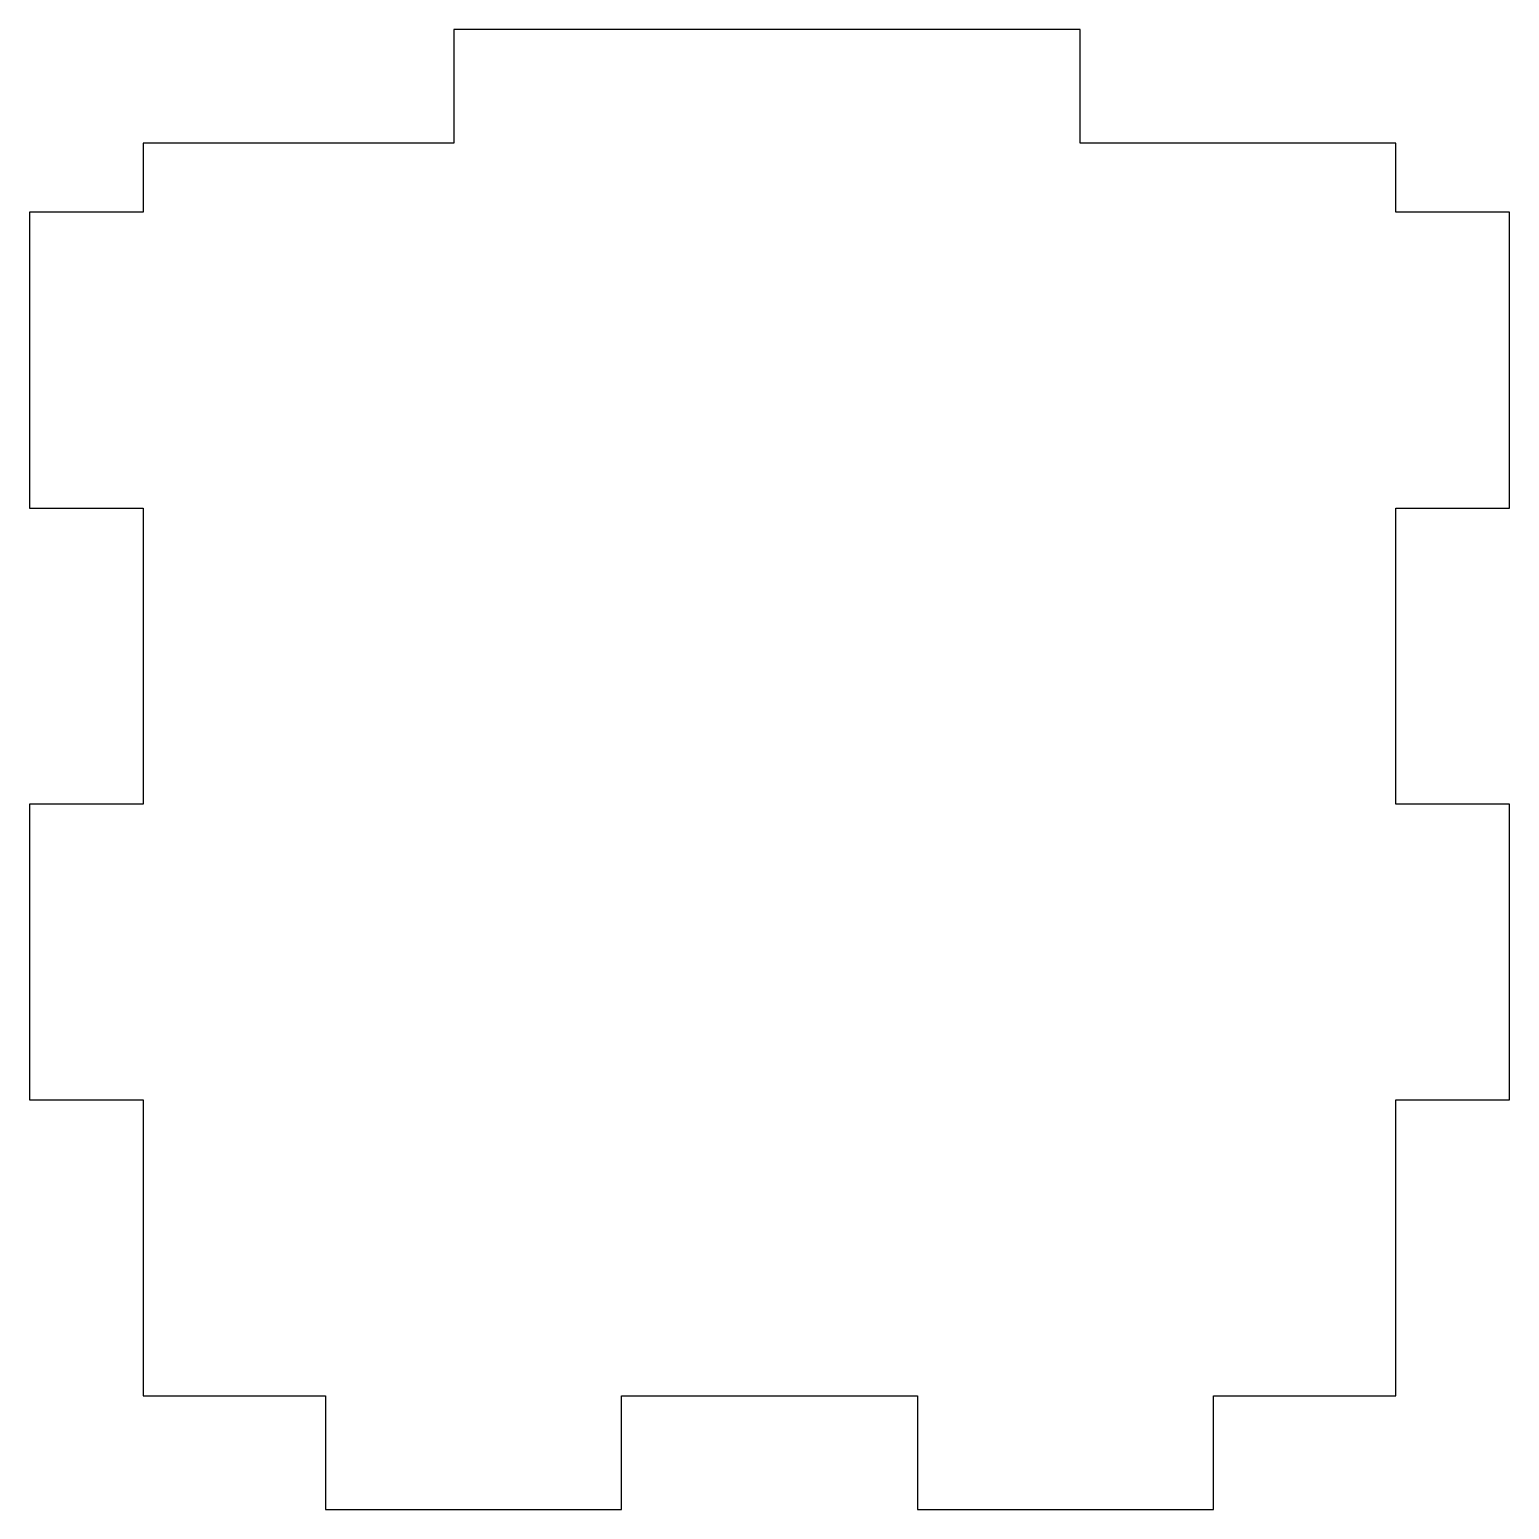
# Model space of a CAD drawing. Header units: millimetres. Extents: x -300 to 0, y 0 to 300.
import ezdxf

# ---------------------------------------------------------------- set-up
doc = ezdxf.new("R2010")
doc.units = ezdxf.units.MM
doc.layers.get('0').update_dxf_attribs({"linetype": 'CONTINUOUS'})

msp = doc.modelspace()

# ---------------------------------------------------------------- linework, layer by layer
msp.add_lwpolyline([(-23, 277), (-87, 277), (-87, 300), (-214, 300), (-214, 277), (-277, 277), (-277, 263), (-300, 263), (-300, 203), (-277, 203), (-277, 143), (-300, 143), (-300, 83), (-277, 83), (-277, 23), (-240, 23), (-240, 0), (-180, 0), (-180, 23), (-120, 23), (-120, 0), (-60, 0), (-60, 23), (-23, 23), (-23, 83), (0, 83), (0, 143), (-23, 143), (-23, 203), (0, 203), (0, 263), (-23, 263)], close=True)

doc.saveas('drawing.dxf')
